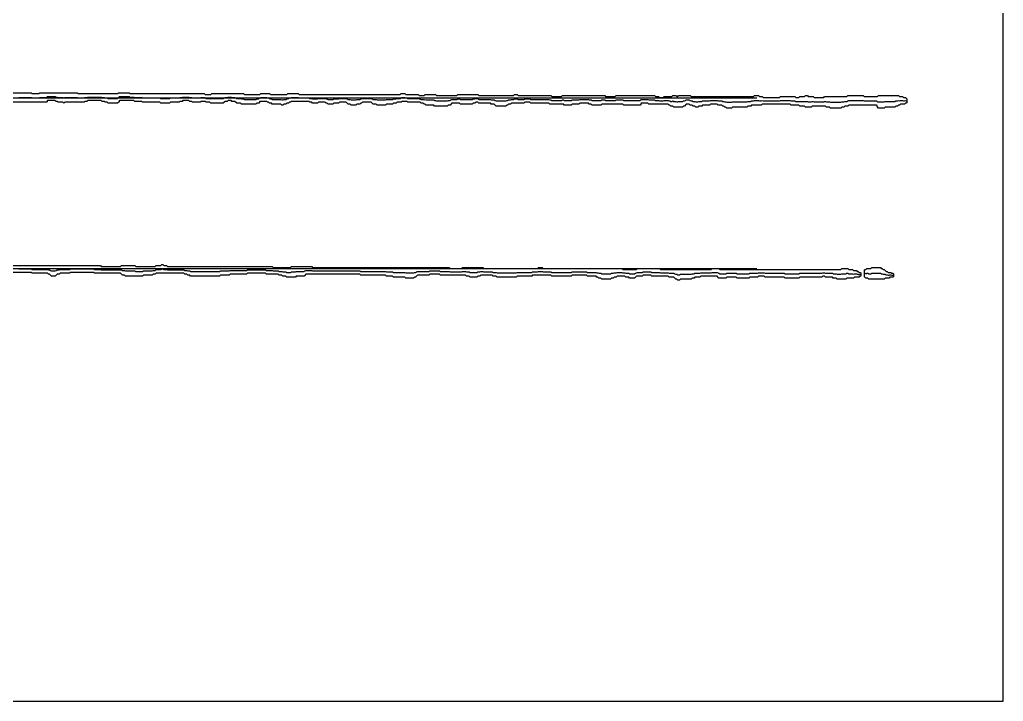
# Model space of a CAD drawing. Extents: x 0 to 57.2, y 0 to 39.6.
# Drawn here: x 28.58 to 57.16, y 0 to 19.8 of the extents above; entities that cross this region are included whole.
import ezdxf

# ---------------------------------------------------------------- set-up
doc = ezdxf.new("R2010")
doc.units = 13
for name, color, linetype in [('DESIGN_SCAN_PATH', 5, 'Continuous'), ('SEM_FRAME', 8, 'Continuous'), ('SEM_OBSERVED_CENTERLINES', 3, 'Continuous'), ('SEM_OBSERVED_CONTOURS', 2, 'Continuous')]:
    doc.layers.add(name, color=color, linetype=linetype)

msp = doc.modelspace()

# ---------------------------------------------------------------- linework, layer by layer
at = {"layer": 'DESIGN_SCAN_PATH'}
for points in [[(0, 17.52748), (50, 17.52748)], [(50, 12.5595), (0, 12.5595)]]:
    msp.add_lwpolyline(points, dxfattribs=at)
at = {"layer": 'SEM_FRAME'}
msp.add_lwpolyline([(0, 0), (57.15968, 0), (57.15968, 39.60429), (0, 39.60429)], close=True, dxfattribs=at)
at = {"layer": 'SEM_OBSERVED_CENTERLINES'}
for points in [[(28.55193, 17.541435), (28.57984, 17.541435), (28.60775, 17.541435), (28.63566, 17.541435), (28.66357, 17.541435), (28.69148, 17.541435), (28.71939, 17.541435), (28.7473, 17.541435), (28.77521, 17.541435), (28.80312, 17.541435), (28.83103, 17.541435), (28.85894, 17.541435), (28.88685, 17.541435), (28.91476, 17.541435), (28.94267, 17.52748), (28.97058, 17.52748), (28.99849, 17.52748), (29.0264, 17.52748), (29.05431, 17.52748), (29.08222, 17.52748), (29.11013, 17.52748), (29.13804, 17.52748), (29.16595, 17.541435), (29.19386, 17.541435), (29.22177, 17.541435), (29.24968, 17.541435), (29.27759, 17.541435), (29.3055, 17.541435), (29.33341, 17.541435), (29.36132, 17.541435), (29.38923, 17.569345), (29.41714, 17.569345), (29.44505, 17.569345), (29.47296, 17.569345), (29.50087, 17.569345), (29.52878, 17.569345), (29.55669, 17.569345), (29.5846, 17.569345), (29.61251, 17.569345), (29.64042, 17.55539), (29.66833, 17.55539), (29.69624, 17.541435), (29.72415, 17.541435), (29.75206, 17.541435), (29.77997, 17.541435), (29.80788, 17.541435), (29.83579, 17.541435), (29.8637, 17.52748), (29.89161, 17.541435), (29.91952, 17.541435), (29.94743, 17.541435), (29.97534, 17.541435), (30.00325, 17.541435), (30.03116, 17.541435), (30.05907, 17.541435), (30.08698, 17.541435), (30.11489, 17.541435), (30.1428, 17.541435), (30.17071, 17.541435), (30.19862, 17.541435), (30.22653, 17.541435), (30.25444, 17.541435), (30.28235, 17.52748), (30.31026, 17.52748), (30.33817, 17.52748), (30.36608, 17.52748), (30.39399, 17.52748), (30.4219, 17.52748), (30.44981, 17.52748), (30.47772, 17.541435), (30.50563, 17.541435), (30.53354, 17.541435), (30.56145, 17.55539), (30.58936, 17.55539), (30.61727, 17.55539), (30.64518, 17.55539), (30.67309, 17.55539), (30.701, 17.55539), (30.72891, 17.55539), (30.75682, 17.55539), (30.78473, 17.55539), (30.81264, 17.55539), (30.84055, 17.55539), (30.86846, 17.55539), (30.89637, 17.55539), (30.92428, 17.55539), (30.95219, 17.55539), (30.9801, 17.541435), (31.00801, 17.541435), (31.03592, 17.541435), (31.06383, 17.52748), (31.09174, 17.52748), (31.11965, 17.52748), (31.14756, 17.513525), (31.17547, 17.513525), (31.20338, 17.513525), (31.23129, 17.513525), (31.2592, 17.513525), (31.28711, 17.513525), (31.31502, 17.513525), (31.34293, 17.513525), (31.37084, 17.513525), (31.39875, 17.513525), (31.42666, 17.513525), (31.45457, 17.541435), (31.48248, 17.569345), (31.51039, 17.569345), (31.5383, 17.569345), (31.56621, 17.569345), (31.59412, 17.569345), (31.62203, 17.569345), (31.64994, 17.569345), (31.67785, 17.569345), (31.70576, 17.569345), (31.73367, 17.569345), (31.76158, 17.569345), (31.78949, 17.55539), (31.8174, 17.55539), (31.84531, 17.55539), (31.87322, 17.55539), (31.90113, 17.55539), (31.92904, 17.541435), (31.95695, 17.541435), (31.98486, 17.541435), (32.01277, 17.541435), (32.04068, 17.541435), (32.06859, 17.541435), (32.0965, 17.541435), (32.12441, 17.541435), (32.15232, 17.52748), (32.18023, 17.52748), (32.20814, 17.52748), (32.23605, 17.52748), (32.26396, 17.52748), (32.29187, 17.52748), (32.31978, 17.52748), (32.34769, 17.52748), (32.3756, 17.52748), (32.40351, 17.52748), (32.43142, 17.52748), (32.45933, 17.52748), (32.48724, 17.52748), (32.51515, 17.52748), (32.54306, 17.52748), (32.57097, 17.52748), (32.59888, 17.52748), (32.62679, 17.52748), (32.6547, 17.52748), (32.68261, 17.513525), (32.71052, 17.513525), (32.73843, 17.513525), (32.76634, 17.513525), (32.79425, 17.513525), (32.82216, 17.513525), (32.85007, 17.513525), (32.87798, 17.513525), (32.90589, 17.513525), (32.9338, 17.513525), (32.96171, 17.52748), (32.98962, 17.52748), (33.01753, 17.52748), (33.04544, 17.52748), (33.07335, 17.52748), (33.10126, 17.52748), (33.12917, 17.52748), (33.15708, 17.52748), (33.18499, 17.52748), (33.2129, 17.52748), (33.24081, 17.541435), (33.26872, 17.541435), (33.29663, 17.541435), (33.32454, 17.55539), (33.35245, 17.55539), (33.38036, 17.55539), (33.40827, 17.55539), (33.43618, 17.55539), (33.46409, 17.55539), (33.492, 17.55539), (33.51991, 17.541435), (33.54782, 17.541435), (33.57573, 17.541435), (33.60364, 17.52748), (33.63155, 17.52748), (33.65946, 17.52748), (33.68737, 17.52748), (33.71528, 17.52748), (33.74319, 17.52748), (33.7711, 17.52748), (33.79901, 17.52748), (33.82692, 17.52748), (33.85483, 17.541435), (33.88274, 17.541435), (33.91065, 17.541435), (33.93856, 17.541435), (33.96647, 17.52748), (33.99438, 17.513525), (34.02229, 17.513525), (34.0502, 17.513525), (34.07811, 17.513525), (34.10602, 17.513525), (34.13393, 17.49957), (34.16184, 17.513525), (34.18975, 17.513525), (34.21766, 17.513525), (34.24557, 17.513525), (34.27348, 17.513525), (34.30139, 17.513525), (34.3293, 17.513525), (34.35721, 17.513525), (34.38512, 17.513525), (34.41303, 17.513525), (34.44094, 17.513525), (34.46885, 17.513525), (34.49676, 17.513525), (34.52467, 17.52748), (34.55258, 17.541435), (34.58049, 17.541435), (34.6084, 17.541435), (34.63631, 17.55539), (34.66422, 17.55539), (34.69213, 17.55539), (34.72004, 17.55539), (34.74795, 17.541435), (34.77586, 17.541435), (34.80377, 17.541435), (34.83168, 17.541435), (34.85959, 17.52748), (34.8875, 17.513525), (34.91541, 17.513525), (34.94332, 17.513525), (34.97123, 17.513525), (34.99914, 17.513525), (35.02705, 17.49957), (35.05496, 17.49957), (35.08287, 17.49957), (35.11078, 17.485615), (35.13869, 17.485615), (35.1666, 17.485615), (35.19451, 17.485615), (35.22242, 17.485615), (35.25033, 17.485615), (35.27824, 17.485615), (35.30615, 17.485615), (35.33406, 17.485615), (35.36197, 17.485615), (35.38988, 17.485615), (35.41779, 17.485615), (35.4457, 17.485615), (35.47361, 17.49957), (35.50152, 17.49957), (35.52943, 17.49957), (35.55734, 17.52748), (35.58525, 17.541435), (35.61316, 17.541435), (35.64107, 17.541435), (35.66898, 17.541435), (35.69689, 17.541435), (35.7248, 17.541435), (35.75271, 17.541435), (35.78062, 17.52748), (35.80853, 17.52748), (35.83644, 17.513525), (35.86435, 17.49957), (35.89226, 17.49957), (35.92017, 17.485615), (35.94808, 17.485615), (35.97599, 17.485615), (36.0039, 17.485615), (36.03181, 17.485615), (36.05972, 17.485615), (36.08763, 17.485615), (36.11554, 17.485615), (36.14345, 17.485615), (36.17136, 17.485615), (36.19927, 17.47166), (36.22718, 17.47166), (36.25509, 17.485615), (36.283, 17.485615), (36.31091, 17.485615), (36.33882, 17.49957), (36.36673, 17.513525), (36.39464, 17.513525), (36.42255, 17.52748), (36.45046, 17.52748), (36.47837, 17.541435), (36.50628, 17.541435), (36.53419, 17.541435), (36.5621, 17.541435), (36.59001, 17.541435), (36.61792, 17.541435), (36.64583, 17.541435), (36.67374, 17.541435), (36.70165, 17.52748), (36.72956, 17.52748), (36.75747, 17.52748), (36.78538, 17.52748), (36.81329, 17.52748), (36.8412, 17.52748), (36.86911, 17.52748), (36.89702, 17.52748), (36.92493, 17.52748), (36.95284, 17.52748), (36.98075, 17.52748), (37.00866, 17.513525), (37.03657, 17.513525), (37.06448, 17.513525), (37.09239, 17.49957), (37.1203, 17.49957), (37.14821, 17.49957), (37.17612, 17.49957), (37.20403, 17.49957), (37.23194, 17.49957), (37.25985, 17.513525), (37.28776, 17.513525), (37.31567, 17.513525), (37.34358, 17.513525), (37.37149, 17.513525), (37.3994, 17.513525), (37.42731, 17.513525), (37.45522, 17.513525), (37.48313, 17.49957), (37.51104, 17.49957), (37.53895, 17.485615), (37.56686, 17.485615), (37.59477, 17.485615), (37.62268, 17.485615), (37.65059, 17.485615), (37.6785, 17.485615), (37.70641, 17.49957), (37.73432, 17.49957), (37.76223, 17.49957), (37.79014, 17.49957), (37.81805, 17.49957), (37.84596, 17.49957), (37.87387, 17.513525), (37.90178, 17.513525), (37.92969, 17.513525), (37.9576, 17.513525), (37.98551, 17.513525), (38.01342, 17.513525), (38.04133, 17.513525), (38.06924, 17.513525), (38.09715, 17.49957), (38.12506, 17.485615), (38.15297, 17.485615), (38.18088, 17.485615), (38.20879, 17.47166), (38.2367, 17.47166), (38.26461, 17.47166), (38.29252, 17.47166), (38.32043, 17.47166), (38.34834, 17.47166), (38.37625, 17.485615), (38.40416, 17.485615), (38.43207, 17.485615), (38.45998, 17.485615), (38.48789, 17.49957), (38.5158, 17.49957), (38.54371, 17.513525), (38.57162, 17.513525), (38.59953, 17.513525), (38.62744, 17.513525), (38.65535, 17.513525), (38.68326, 17.513525), (38.71117, 17.513525), (38.73908, 17.513525), (38.76699, 17.513525), (38.7949, 17.513525), (38.82281, 17.49957), (38.85072, 17.485615), (38.87863, 17.485615), (38.90654, 17.485615), (38.93445, 17.485615), (38.96236, 17.47166), (38.99027, 17.47166), (39.01818, 17.47166), (39.04609, 17.47166), (39.074, 17.47166), (39.10191, 17.47166), (39.12982, 17.47166), (39.15773, 17.47166), (39.18564, 17.47166), (39.21355, 17.47166), (39.24146, 17.485615), (39.26937, 17.485615), (39.29728, 17.485615), (39.32519, 17.485615), (39.3531, 17.485615), (39.38101, 17.485615), (39.40892, 17.485615), (39.43683, 17.49957), (39.46474, 17.49957), (39.49265, 17.49957), (39.52056, 17.49957), (39.54847, 17.513525), (39.57638, 17.513525), (39.60429, 17.513525), (39.6322, 17.513525), (39.66011, 17.52748), (39.68802, 17.541435), (39.71593, 17.541435), (39.74384, 17.541435), (39.77175, 17.541435), (39.79966, 17.52748), (39.82757, 17.52748), (39.85548, 17.513525), (39.88339, 17.513525), (39.9113, 17.513525), (39.93921, 17.513525), (39.96712, 17.513525), (39.99503, 17.513525), (40.02294, 17.513525), (40.05085, 17.513525), (40.07876, 17.513525), (40.10667, 17.513525), (40.13458, 17.513525), (40.16249, 17.513525), (40.1904, 17.49957), (40.21831, 17.49957), (40.24622, 17.485615), (40.27413, 17.485615), (40.30204, 17.485615), (40.32995, 17.47166), (40.35786, 17.485615), (40.38577, 17.47166), (40.41368, 17.47166), (40.44159, 17.47166), (40.4695, 17.47166), (40.49741, 17.47166), (40.52532, 17.47166), (40.55323, 17.47166), (40.58114, 17.47166), (40.60905, 17.47166), (40.63696, 17.457705), (40.66487, 17.457705), (40.69278, 17.44375), (40.72069, 17.44375), (40.7486, 17.44375), (40.77651, 17.44375), (40.80442, 17.44375), (40.83233, 17.44375), (40.86024, 17.44375), (40.88815, 17.44375), (40.91606, 17.44375), (40.94397, 17.44375), (40.97188, 17.44375), (40.99979, 17.44375), (41.0277, 17.457705), (41.05561, 17.457705), (41.08352, 17.457705), (41.11143, 17.47166), (41.13934, 17.485615), (41.16725, 17.485615), (41.19516, 17.485615), (41.22307, 17.485615), (41.25098, 17.485615), (41.27889, 17.485615), (41.3068, 17.49957), (41.33471, 17.49957), (41.36262, 17.49957), (41.39053, 17.485615), (41.41844, 17.485615), (41.44635, 17.485615), (41.47426, 17.485615), (41.50217, 17.485615), (41.53008, 17.485615), (41.55799, 17.485615), (41.5859, 17.485615), (41.61381, 17.485615), (41.64172, 17.485615), (41.66963, 17.485615), (41.69754, 17.485615), (41.72545, 17.485615), (41.75336, 17.49957), (41.78127, 17.49957), (41.80918, 17.49957), (41.83709, 17.513525), (41.865, 17.513525), (41.89291, 17.513525), (41.92082, 17.485615), (41.94873, 17.485615), (41.97664, 17.485615), (42.00455, 17.485615), (42.03246, 17.485615), (42.06037, 17.485615), (42.08828, 17.485615), (42.11619, 17.485615), (42.1441, 17.485615), (42.17201, 17.485615), (42.19992, 17.485615), (42.22783, 17.485615), (42.25574, 17.485615), (42.28365, 17.47166), (42.31156, 17.47166), (42.33947, 17.47166), (42.36738, 17.47166), (42.39529, 17.457705), (42.4232, 17.44375), (42.45111, 17.44375), (42.47902, 17.44375), (42.50693, 17.44375), (42.53484, 17.44375), (42.56275, 17.44375), (42.59066, 17.44375), (42.61857, 17.44375), (42.64648, 17.44375), (42.67439, 17.44375), (42.7023, 17.44375), (42.73021, 17.457705), (42.75812, 17.457705), (42.78603, 17.47166), (42.81394, 17.47166), (42.84185, 17.47166), (42.86976, 17.485615), (42.89767, 17.485615), (42.92558, 17.485615), (42.95349, 17.49957), (42.9814, 17.49957), (43.00931, 17.49957), (43.03722, 17.49957), (43.06513, 17.485615), (43.09304, 17.485615), (43.12095, 17.485615), (43.14886, 17.485615), (43.17677, 17.485615), (43.20468, 17.485615), (43.23259, 17.485615), (43.2605, 17.49957), (43.28841, 17.49957), (43.31632, 17.49957), (43.34423, 17.49957), (43.37214, 17.49957), (43.40005, 17.49957), (43.42796, 17.485615), (43.45587, 17.485615), (43.48378, 17.485615), (43.51169, 17.485615), (43.5396, 17.485615), (43.56751, 17.485615), (43.59542, 17.485615), (43.62333, 17.485615), (43.65124, 17.485615), (43.67915, 17.485615), (43.70706, 17.485615), (43.73497, 17.485615), (43.76288, 17.485615), (43.79079, 17.485615), (43.8187, 17.485615), (43.84661, 17.485615), (43.87452, 17.485615), (43.90243, 17.485615), (43.93034, 17.485615), (43.95825, 17.485615), (43.98616, 17.47166), (44.01407, 17.47166), (44.04198, 17.457705), (44.06989, 17.457705), (44.0978, 17.457705), (44.12571, 17.457705), (44.15362, 17.457705), (44.18153, 17.457705), (44.20944, 17.457705), (44.23735, 17.457705), (44.26526, 17.457705), (44.29317, 17.457705), (44.32108, 17.457705), (44.34899, 17.47166), (44.3769, 17.47166), (44.40481, 17.457705), (44.43272, 17.457705), (44.46063, 17.457705), (44.48854, 17.457705), (44.51645, 17.457705), (44.54436, 17.457705), (44.57227, 17.457705), (44.60018, 17.457705), (44.62809, 17.47166), (44.656, 17.47166), (44.68391, 17.47166), (44.71182, 17.47166), (44.73973, 17.47166), (44.76764, 17.47166), (44.79555, 17.47166), (44.82346, 17.47166), (44.85137, 17.485615), (44.87928, 17.485615), (44.90719, 17.485615), (44.9351, 17.485615), (44.96301, 17.485615), (44.99092, 17.485615), (45.01883, 17.485615), (45.04674, 17.485615), (45.07465, 17.485615), (45.10256, 17.485615), (45.13047, 17.47166), (45.15838, 17.47166), (45.18629, 17.47166), (45.2142, 17.457705), (45.24211, 17.457705), (45.27002, 17.457705), (45.29793, 17.457705), (45.32584, 17.457705), (45.35375, 17.457705), (45.38166, 17.457705), (45.40957, 17.457705), (45.43748, 17.457705), (45.46539, 17.457705), (45.4933, 17.47166), (45.52121, 17.47166), (45.54912, 17.47166), (45.57703, 17.47166), (45.60494, 17.457705), (45.63285, 17.457705), (45.66076, 17.457705), (45.68867, 17.457705), (45.71658, 17.457705), (45.74449, 17.457705), (45.7724, 17.457705), (45.80031, 17.457705), (45.82822, 17.457705), (45.85613, 17.457705), (45.88404, 17.457705), (45.91195, 17.47166), (45.93986, 17.47166), (45.96777, 17.47166), (45.99568, 17.47166), (46.02359, 17.47166), (46.0515, 17.47166), (46.07941, 17.47166), (46.10732, 17.47166), (46.13523, 17.457705), (46.16314, 17.457705), (46.19105, 17.457705), (46.21896, 17.457705), (46.24687, 17.457705), (46.27478, 17.457705), (46.30269, 17.457705), (46.3306, 17.457705), (46.35851, 17.457705), (46.38642, 17.457705), (46.41433, 17.457705), (46.44224, 17.457705), (46.47015, 17.457705), (46.49806, 17.457705), (46.52597, 17.457705), (46.55388, 17.457705), (46.58179, 17.457705), (46.6097, 17.457705), (46.63761, 17.485615), (46.66552, 17.485615), (46.69343, 17.485615), (46.72134, 17.485615), (46.74925, 17.485615), (46.77716, 17.485615), (46.80507, 17.485615), (46.83298, 17.485615), (46.86089, 17.47166), (46.8888, 17.47166), (46.91671, 17.47166), (46.94462, 17.47166), (46.97253, 17.47166), (47.00044, 17.47166), (47.02835, 17.47166), (47.05626, 17.457705), (47.08417, 17.457705), (47.11208, 17.457705), (47.13999, 17.457705), (47.1679, 17.44375), (47.19581, 17.44375), (47.22372, 17.44375), (47.25163, 17.44375), (47.27954, 17.44375), (47.30745, 17.457705), (47.33536, 17.457705), (47.36327, 17.457705), (47.39118, 17.457705), (47.41909, 17.457705), (47.447, 17.44375), (47.47491, 17.44375), (47.50282, 17.429795), (47.53073, 17.429795), (47.55864, 17.44375), (47.58655, 17.429795), (47.61446, 17.429795), (47.64237, 17.429795), (47.67028, 17.41584), (47.69819, 17.41584), (47.7261, 17.429795), (47.75401, 17.429795), (47.78192, 17.429795), (47.80983, 17.429795), (47.83774, 17.429795), (47.86565, 17.44375), (47.89356, 17.44375), (47.92147, 17.457705), (47.94938, 17.47166), (47.97729, 17.47166), (48.0052, 17.47166), (48.03311, 17.47166), (48.06102, 17.457705), (48.08893, 17.44375), (48.11684, 17.44375), (48.14475, 17.429795), (48.17266, 17.429795), (48.20057, 17.429795), (48.22848, 17.41584), (48.25639, 17.41584), (48.2843, 17.41584), (48.31221, 17.429795), (48.34012, 17.429795), (48.36803, 17.429795), (48.39594, 17.429795), (48.42385, 17.44375), (48.45176, 17.44375), (48.47967, 17.44375), (48.50758, 17.44375), (48.53549, 17.44375), (48.5634, 17.44375), (48.59131, 17.44375), (48.61922, 17.44375), (48.64713, 17.457705), (48.67504, 17.457705), (48.70295, 17.457705), (48.73086, 17.457705), (48.75877, 17.457705), (48.78668, 17.457705), (48.81459, 17.457705), (48.8425, 17.457705), (48.87041, 17.44375), (48.89832, 17.44375), (48.92623, 17.44375), (48.95414, 17.44375), (48.98205, 17.44375), (49.00996, 17.429795), (49.03787, 17.429795), (49.06578, 17.41584), (49.09369, 17.41584), (49.1216, 17.401885), (49.14951, 17.401885), (49.17742, 17.401885), (49.20533, 17.401885), (49.23324, 17.401885), (49.26115, 17.401885), (49.28906, 17.41584), (49.31697, 17.41584), (49.34488, 17.41584), (49.37279, 17.41584), (49.4007, 17.41584), (49.42861, 17.41584), (49.45652, 17.41584), (49.48443, 17.41584), (49.51234, 17.41584), (49.54025, 17.41584), (49.56816, 17.41584), (49.59607, 17.41584), (49.62398, 17.41584), (49.65189, 17.41584), (49.6798, 17.41584), (49.70771, 17.41584), (49.73562, 17.429795), (49.76353, 17.429795), (49.79144, 17.429795), (49.81935, 17.429795), (49.84726, 17.44375), (49.87517, 17.44375), (49.90308, 17.44375), (49.93099, 17.457705), (49.9589, 17.457705), (49.98681, 17.457705), (50.01472, 17.457705), (50.04263, 17.457705), (50.07054, 17.44375), (50.09845, 17.44375), (50.12636, 17.44375), (50.15427, 17.457705), (50.18218, 17.44375), (50.21009, 17.44375), (50.238, 17.44375), (50.26591, 17.44375), (50.29382, 17.44375), (50.32173, 17.44375), (50.34964, 17.44375), (50.37755, 17.44375), (50.40546, 17.44375), (50.43337, 17.44375), (50.46128, 17.44375), (50.48919, 17.44375), (50.5171, 17.44375), (50.54501, 17.44375), (50.57292, 17.44375), (50.60083, 17.44375), (50.62874, 17.44375), (50.65665, 17.44375), (50.68456, 17.457705), (50.71247, 17.457705), (50.74038, 17.457705), (50.76829, 17.457705), (50.7962, 17.457705), (50.82411, 17.457705), (50.85202, 17.457705), (50.87993, 17.457705), (50.90784, 17.457705), (50.93575, 17.457705), (50.96366, 17.457705), (50.99157, 17.44375), (51.01948, 17.44375), (51.04739, 17.44375), (51.0753, 17.44375), (51.10321, 17.44375), (51.13112, 17.429795), (51.15903, 17.429795), (51.18694, 17.429795), (51.21485, 17.429795), (51.24276, 17.429795), (51.27067, 17.429795), (51.29858, 17.429795), (51.32649, 17.429795), (51.3544, 17.429795), (51.38231, 17.429795), (51.41022, 17.429795), (51.43813, 17.429795), (51.46604, 17.429795), (51.49395, 17.41584), (51.52186, 17.41584), (51.54977, 17.41584), (51.57768, 17.41584), (51.60559, 17.429795), (51.6335, 17.429795), (51.66141, 17.41584), (51.68932, 17.41584), (51.71723, 17.41584), (51.74514, 17.41584), (51.77305, 17.41584), (51.80096, 17.41584), (51.82887, 17.41584), (51.85678, 17.41584), (51.88469, 17.41584), (51.9126, 17.41584), (51.94051, 17.41584), (51.96842, 17.429795), (51.99633, 17.429795), (52.02424, 17.41584), (52.05215, 17.41584), (52.08006, 17.41584), (52.10797, 17.41584), (52.13588, 17.401885), (52.16379, 17.401885), (52.1917, 17.401885), (52.21961, 17.401885), (52.24752, 17.401885), (52.27543, 17.401885), (52.30334, 17.401885), (52.33125, 17.401885), (52.35916, 17.401885), (52.38707, 17.401885), (52.41498, 17.401885), (52.44289, 17.401885), (52.4708, 17.41584), (52.49871, 17.41584), (52.52662, 17.41584), (52.55453, 17.429795), (52.58244, 17.429795), (52.61035, 17.429795), (52.63826, 17.44375), (52.66617, 17.457705), (52.69408, 17.457705), (52.72199, 17.457705), (52.7499, 17.457705), (52.77781, 17.457705), (52.80572, 17.457705), (52.83363, 17.457705), (52.86154, 17.457705), (52.88945, 17.457705), (52.91736, 17.457705), (52.94527, 17.457705), (52.97318, 17.457705), (53.00109, 17.457705), (53.029, 17.457705), (53.05691, 17.457705), (53.08482, 17.457705), (53.11273, 17.44375), (53.14064, 17.44375), (53.16855, 17.44375), (53.19646, 17.44375), (53.22437, 17.44375), (53.25228, 17.44375), (53.28019, 17.44375), (53.3081, 17.44375), (53.33601, 17.44375), (53.36392, 17.44375), (53.39183, 17.44375), (53.41974, 17.44375), (53.44765, 17.44375), (53.47556, 17.44375), (53.50347, 17.41584), (53.53138, 17.41584), (53.55929, 17.41584), (53.5872, 17.41584), (53.61511, 17.41584), (53.64302, 17.41584), (53.67093, 17.41584), (53.69884, 17.41584), (53.72675, 17.429795), (53.75466, 17.429795), (53.78257, 17.429795), (53.81048, 17.429795), (53.83839, 17.429795), (53.8663, 17.429795), (53.89421, 17.429795), (53.92212, 17.429795), (53.95003, 17.429795), (53.97794, 17.429795), (54.00585, 17.429795), (54.03376, 17.44375), (54.06167, 17.44375), (54.08958, 17.44375), (54.11749, 17.457705), (54.1454, 17.44375), (54.17331, 17.457705), (54.20122, 17.457705), (54.22913, 17.457705), (54.25704, 17.44375), (54.28495, 17.44375), (54.31286, 17.457705), (54.34077, 17.44375)], [(28.55193, 12.5595), (28.57984, 12.5595), (28.60775, 12.5595), (28.63566, 12.5595), (28.66357, 12.5595), (28.69148, 12.5595), (28.71939, 12.5595), (28.7473, 12.5595), (28.77521, 12.5595), (28.80312, 12.5595), (28.83103, 12.5595), (28.85894, 12.5595), (28.88685, 12.5595), (28.91476, 12.5595), (28.94267, 12.545545), (28.97058, 12.545545), (28.99849, 12.545545), (29.0264, 12.545545), (29.05431, 12.545545), (29.08222, 12.545545), (29.11013, 12.545545), (29.13804, 12.545545), (29.16595, 12.545545), (29.19386, 12.545545), (29.22177, 12.545545), (29.24968, 12.545545), (29.27759, 12.545545), (29.3055, 12.545545), (29.33341, 12.545545), (29.36132, 12.545545), (29.38923, 12.545545), (29.41714, 12.53159), (29.44505, 12.53159), (29.47296, 12.517635), (29.50087, 12.50368), (29.52878, 12.50368), (29.55669, 12.50368), (29.5846, 12.50368), (29.61251, 12.50368), (29.64042, 12.517635), (29.66833, 12.53159), (29.69624, 12.53159), (29.72415, 12.53159), (29.75206, 12.545545), (29.77997, 12.545545), (29.80788, 12.545545), (29.83579, 12.545545), (29.8637, 12.545545), (29.89161, 12.545545), (29.91952, 12.545545), (29.94743, 12.545545), (29.97534, 12.545545), (30.00325, 12.545545), (30.03116, 12.545545), (30.05907, 12.5595), (30.08698, 12.5595), (30.11489, 12.5595), (30.1428, 12.5595), (30.17071, 12.5595), (30.19862, 12.5595), (30.22653, 12.5595), (30.25444, 12.5595), (30.28235, 12.5595), (30.31026, 12.5595), (30.33817, 12.5595), (30.36608, 12.5595), (30.39399, 12.5595), (30.4219, 12.5595), (30.44981, 12.5595), (30.47772, 12.5595), (30.50563, 12.5595), (30.53354, 12.5595), (30.56145, 12.5595), (30.58936, 12.5595), (30.61727, 12.5595), (30.64518, 12.5595), (30.67309, 12.5595), (30.701, 12.5595), (30.72891, 12.5595), (30.75682, 12.545545), (30.78473, 12.545545), (30.81264, 12.545545), (30.84055, 12.545545), (30.86846, 12.545545), (30.89637, 12.545545), (30.92428, 12.545545), (30.95219, 12.53159), (30.9801, 12.53159), (31.00801, 12.53159), (31.03592, 12.53159), (31.06383, 12.53159), (31.09174, 12.53159), (31.11965, 12.53159), (31.14756, 12.53159), (31.17547, 12.53159), (31.20338, 12.53159), (31.23129, 12.53159), (31.2592, 12.53159), (31.28711, 12.53159), (31.31502, 12.53159), (31.34293, 12.53159), (31.37084, 12.53159), (31.39875, 12.53159), (31.42666, 12.53159), (31.45457, 12.53159), (31.48248, 12.53159), (31.51039, 12.53159), (31.5383, 12.53159), (31.56621, 12.517635), (31.59412, 12.517635), (31.62203, 12.517635), (31.64994, 12.50368), (31.67785, 12.50368), (31.70576, 12.50368), (31.73367, 12.50368), (31.76158, 12.50368), (31.78949, 12.50368), (31.8174, 12.50368), (31.84531, 12.50368), (31.87322, 12.50368), (31.90113, 12.50368), (31.92904, 12.50368), (31.95695, 12.489725), (31.98486, 12.489725), (32.01277, 12.489725), (32.04068, 12.489725), (32.06859, 12.489725), (32.0965, 12.489725), (32.12441, 12.489725), (32.15232, 12.489725), (32.18023, 12.50368), (32.20814, 12.50368), (32.23605, 12.50368), (32.26396, 12.50368), (32.29187, 12.50368), (32.31978, 12.50368), (32.34769, 12.50368), (32.3756, 12.50368), (32.40351, 12.50368), (32.43142, 12.50368), (32.45933, 12.517635), (32.48724, 12.517635), (32.51515, 12.517635), (32.54306, 12.545545), (32.57097, 12.545545), (32.59888, 12.545545), (32.62679, 12.545545), (32.6547, 12.545545), (32.68261, 12.545545), (32.71052, 12.5595), (32.73843, 12.5595), (32.76634, 12.545545), (32.79425, 12.545545), (32.82216, 12.545545), (32.85007, 12.545545), (32.87798, 12.53159), (32.90589, 12.53159), (32.9338, 12.53159), (32.96171, 12.53159), (32.98962, 12.53159), (33.01753, 12.53159), (33.04544, 12.53159), (33.07335, 12.53159), (33.10126, 12.53159), (33.12917, 12.53159), (33.15708, 12.53159), (33.18499, 12.53159), (33.2129, 12.53159), (33.24081, 12.53159), (33.26872, 12.53159), (33.29663, 12.53159), (33.32454, 12.53159), (33.35245, 12.53159), (33.38036, 12.517635), (33.40827, 12.517635), (33.43618, 12.517635), (33.46409, 12.50368), (33.492, 12.50368), (33.51991, 12.50368), (33.54782, 12.489725), (33.57573, 12.489725), (33.60364, 12.489725), (33.63155, 12.489725), (33.65946, 12.489725), (33.68737, 12.489725), (33.71528, 12.489725), (33.74319, 12.489725), (33.7711, 12.489725), (33.79901, 12.489725), (33.82692, 12.489725), (33.85483, 12.489725), (33.88274, 12.489725), (33.91065, 12.489725), (33.93856, 12.489725), (33.96647, 12.489725), (33.99438, 12.489725), (34.02229, 12.489725), (34.0502, 12.489725), (34.07811, 12.489725), (34.10602, 12.489725), (34.13393, 12.489725), (34.16184, 12.489725), (34.18975, 12.489725), (34.21766, 12.489725), (34.24557, 12.489725), (34.27348, 12.489725), (34.30139, 12.489725), (34.3293, 12.489725), (34.35721, 12.489725), (34.38512, 12.489725), (34.41303, 12.50368), (34.44094, 12.50368), (34.46885, 12.50368), (34.49676, 12.50368), (34.52467, 12.50368), (34.55258, 12.50368), (34.58049, 12.50368), (34.6084, 12.50368), (34.63631, 12.50368), (34.66422, 12.50368), (34.69213, 12.517635), (34.72004, 12.517635), (34.74795, 12.517635), (34.77586, 12.517635), (34.80377, 12.517635), (34.83168, 12.517635), (34.85959, 12.517635), (34.8875, 12.517635), (34.91541, 12.517635), (34.94332, 12.517635), (34.97123, 12.517635), (34.99914, 12.517635), (35.02705, 12.517635), (35.05496, 12.517635), (35.08287, 12.517635), (35.11078, 12.517635), (35.13869, 12.517635), (35.1666, 12.517635), (35.19451, 12.53159), (35.22242, 12.53159), (35.25033, 12.53159), (35.27824, 12.53159), (35.30615, 12.53159), (35.33406, 12.53159), (35.36197, 12.53159), (35.38988, 12.53159), (35.41779, 12.53159), (35.4457, 12.53159), (35.47361, 12.53159), (35.50152, 12.53159), (35.52943, 12.53159), (35.55734, 12.53159), (35.58525, 12.53159), (35.61316, 12.53159), (35.64107, 12.53159), (35.66898, 12.53159), (35.69689, 12.53159), (35.7248, 12.53159), (35.75271, 12.517635), (35.78062, 12.517635), (35.80853, 12.517635), (35.83644, 12.517635), (35.86435, 12.517635), (35.89226, 12.517635), (35.92017, 12.517635), (35.94808, 12.50368), (35.97599, 12.50368), (36.0039, 12.50368), (36.03181, 12.50368), (36.05972, 12.50368), (36.08763, 12.50368), (36.11554, 12.489725), (36.14345, 12.489725), (36.17136, 12.489725), (36.19927, 12.489725), (36.22718, 12.47577), (36.25509, 12.47577), (36.283, 12.47577), (36.31091, 12.47577), (36.33882, 12.461815), (36.36673, 12.461815), (36.39464, 12.461815), (36.42255, 12.461815), (36.45046, 12.461815), (36.47837, 12.47577), (36.50628, 12.47577), (36.53419, 12.47577), (36.5621, 12.47577), (36.59001, 12.47577), (36.61792, 12.489725), (36.64583, 12.489725), (36.67374, 12.489725), (36.70165, 12.489725), (36.72956, 12.489725), (36.75747, 12.489725), (36.78538, 12.489725), (36.81329, 12.489725), (36.8412, 12.489725), (36.86911, 12.50368), (36.89702, 12.517635), (36.92493, 12.517635), (36.95284, 12.517635), (36.98075, 12.517635), (37.00866, 12.517635), (37.03657, 12.517635), (37.06448, 12.517635), (37.09239, 12.50368), (37.1203, 12.50368), (37.14821, 12.50368), (37.17612, 12.50368), (37.20403, 12.50368), (37.23194, 12.50368), (37.25985, 12.50368), (37.28776, 12.50368), (37.31567, 12.50368), (37.34358, 12.50368), (37.37149, 12.50368), (37.3994, 12.50368), (37.42731, 12.50368), (37.45522, 12.50368), (37.48313, 12.50368), (37.51104, 12.50368), (37.53895, 12.50368), (37.56686, 12.50368), (37.59477, 12.50368), (37.62268, 12.50368), (37.65059, 12.50368), (37.6785, 12.50368), (37.70641, 12.50368), (37.73432, 12.50368), (37.76223, 12.50368), (37.79014, 12.50368), (37.81805, 12.50368), (37.84596, 12.50368), (37.87387, 12.50368), (37.90178, 12.50368), (37.92969, 12.50368), (37.9576, 12.50368), (37.98551, 12.50368), (38.01342, 12.50368), (38.04133, 12.50368), (38.06924, 12.50368), (38.09715, 12.50368), (38.12506, 12.50368), (38.15297, 12.50368), (38.18088, 12.50368), (38.20879, 12.50368), (38.2367, 12.50368), (38.26461, 12.50368), (38.29252, 12.50368), (38.32043, 12.50368), (38.34834, 12.50368), (38.37625, 12.50368), (38.40416, 12.50368), (38.43207, 12.50368), (38.45998, 12.50368), (38.48789, 12.489725), (38.5158, 12.489725), (38.54371, 12.489725), (38.57162, 12.489725), (38.59953, 12.489725), (38.62744, 12.489725), (38.65535, 12.489725), (38.68326, 12.489725), (38.71117, 12.489725), (38.73908, 12.489725), (38.76699, 12.489725), (38.7949, 12.489725), (38.82281, 12.489725), (38.85072, 12.489725), (38.87863, 12.489725), (38.90654, 12.489725), (38.93445, 12.489725), (38.96236, 12.489725), (38.99027, 12.489725), (39.01818, 12.489725), (39.04609, 12.489725), (39.074, 12.489725), (39.10191, 12.489725), (39.12982, 12.489725), (39.15773, 12.489725), (39.18564, 12.489725), (39.21355, 12.489725), (39.24146, 12.47577), (39.26937, 12.47577), (39.29728, 12.47577), (39.32519, 12.47577), (39.3531, 12.47577), (39.38101, 12.47577), (39.40892, 12.47577), (39.43683, 12.461815), (39.46474, 12.461815), (39.49265, 12.461815), (39.52056, 12.461815), (39.54847, 12.461815), (39.57638, 12.461815), (39.60429, 12.461815), (39.6322, 12.461815), (39.66011, 12.461815), (39.68802, 12.461815), (39.71593, 12.461815), (39.74384, 12.461815), (39.77175, 12.461815), (39.79966, 12.44786), (39.82757, 12.44786), (39.85548, 12.44786), (39.88339, 12.44786), (39.9113, 12.44786), (39.93921, 12.44786), (39.96712, 12.44786), (39.99503, 12.44786), (40.02294, 12.44786), (40.05085, 12.461815), (40.07876, 12.461815), (40.10667, 12.47577), (40.13458, 12.489725), (40.16249, 12.489725), (40.1904, 12.489725), (40.21831, 12.489725), (40.24622, 12.489725), (40.27413, 12.489725), (40.30204, 12.489725), (40.32995, 12.489725), (40.35786, 12.489725), (40.38577, 12.489725), (40.41368, 12.489725), (40.44159, 12.489725), (40.4695, 12.489725), (40.49741, 12.50368), (40.52532, 12.50368), (40.55323, 12.50368), (40.58114, 12.50368), (40.60905, 12.50368), (40.63696, 12.50368), (40.66487, 12.50368), (40.69278, 12.50368), (40.72069, 12.50368), (40.7486, 12.50368), (40.77651, 12.50368), (40.80442, 12.489725), (40.83233, 12.489725), (40.86024, 12.489725), (40.88815, 12.489725), (40.91606, 12.489725), (40.94397, 12.489725), (40.97188, 12.489725), (40.99979, 12.489725), (41.0277, 12.489725), (41.05561, 12.489725), (41.08352, 12.47577), (41.11143, 12.47577), (41.13934, 12.47577), (41.16725, 12.47577), (41.19516, 12.47577), (41.22307, 12.47577), (41.25098, 12.47577), (41.27889, 12.47577), (41.3068, 12.47577), (41.33471, 12.47577), (41.36262, 12.47577), (41.39053, 12.47577), (41.41844, 12.47577), (41.44635, 12.489725), (41.47426, 12.489725), (41.50217, 12.489725), (41.53008, 12.489725), (41.55799, 12.47577), (41.5859, 12.47577), (41.61381, 12.47577), (41.64172, 12.47577), (41.66963, 12.461815), (41.69754, 12.461815), (41.72545, 12.461815), (41.75336, 12.461815), (41.78127, 12.461815), (41.80918, 12.461815), (41.83709, 12.461815), (41.865, 12.461815), (41.89291, 12.47577), (41.92082, 12.47577), (41.94873, 12.47577), (41.97664, 12.489725), (42.00455, 12.489725), (42.03246, 12.489725), (42.06037, 12.47577), (42.08828, 12.47577), (42.11619, 12.47577), (42.1441, 12.47577), (42.17201, 12.47577), (42.19992, 12.47577), (42.22783, 12.47577), (42.25574, 12.47577), (42.28365, 12.47577), (42.31156, 12.47577), (42.33947, 12.461815), (42.36738, 12.461815), (42.39529, 12.461815), (42.4232, 12.461815), (42.45111, 12.44786), (42.47902, 12.44786), (42.50693, 12.44786), (42.53484, 12.44786), (42.56275, 12.44786), (42.59066, 12.44786), (42.61857, 12.44786), (42.64648, 12.44786), (42.67439, 12.44786), (42.7023, 12.44786), (42.73021, 12.44786), (42.75812, 12.44786), (42.78603, 12.44786), (42.81394, 12.44786), (42.84185, 12.44786), (42.86976, 12.44786), (42.89767, 12.44786), (42.92558, 12.44786), (42.95349, 12.44786), (42.9814, 12.44786), (43.00931, 12.44786), (43.03722, 12.461815), (43.06513, 12.461815), (43.09304, 12.461815), (43.12095, 12.461815), (43.14886, 12.461815), (43.17677, 12.461815), (43.20468, 12.461815), (43.23259, 12.461815), (43.2605, 12.461815), (43.28841, 12.461815), (43.31632, 12.461815), (43.34423, 12.461815), (43.37214, 12.461815), (43.40005, 12.461815), (43.42796, 12.461815), (43.45587, 12.461815), (43.48378, 12.47577), (43.51169, 12.47577), (43.5396, 12.47577), (43.56751, 12.47577), (43.59542, 12.47577), (43.62333, 12.47577), (43.65124, 12.489725), (43.67915, 12.489725), (43.70706, 12.489725), (43.73497, 12.489725), (43.76288, 12.489725), (43.79079, 12.47577), (43.8187, 12.47577), (43.84661, 12.47577), (43.87452, 12.47577), (43.90243, 12.47577), (43.93034, 12.47577), (43.95825, 12.47577), (43.98616, 12.47577), (44.01407, 12.47577), (44.04198, 12.461815), (44.06989, 12.461815), (44.0978, 12.461815), (44.12571, 12.461815), (44.15362, 12.461815), (44.18153, 12.461815), (44.20944, 12.461815), (44.23735, 12.461815), (44.26526, 12.461815), (44.29317, 12.461815), (44.32108, 12.461815), (44.34899, 12.461815), (44.3769, 12.461815), (44.40481, 12.461815), (44.43272, 12.461815), (44.46063, 12.461815), (44.48854, 12.461815), (44.51645, 12.461815), (44.54436, 12.461815), (44.57227, 12.461815), (44.60018, 12.461815), (44.62809, 12.47577), (44.656, 12.47577), (44.68391, 12.47577), (44.71182, 12.47577), (44.73973, 12.47577), (44.76764, 12.47577), (44.79555, 12.47577), (44.82346, 12.47577), (44.85137, 12.47577), (44.87928, 12.47577), (44.90719, 12.47577), (44.9351, 12.47577), (44.96301, 12.47577), (44.99092, 12.47577), (45.01883, 12.47577), (45.04674, 12.47577), (45.07465, 12.461815), (45.10256, 12.461815), (45.13047, 12.461815), (45.15838, 12.461815), (45.18629, 12.461815), (45.2142, 12.461815), (45.24211, 12.461815), (45.27002, 12.461815), (45.29793, 12.461815), (45.32584, 12.461815), (45.35375, 12.44786), (45.38166, 12.44786), (45.40957, 12.433905), (45.43748, 12.433905), (45.46539, 12.433905), (45.4933, 12.41995), (45.52121, 12.41995), (45.54912, 12.41995), (45.57703, 12.41995), (45.60494, 12.41995), (45.63285, 12.41995), (45.66076, 12.41995), (45.68867, 12.41995), (45.71658, 12.41995), (45.74449, 12.41995), (45.7724, 12.433905), (45.80031, 12.433905), (45.82822, 12.433905), (45.85613, 12.44786), (45.88404, 12.44786), (45.91195, 12.44786), (45.93986, 12.461815), (45.96777, 12.461815), (45.99568, 12.461815), (46.02359, 12.461815), (46.0515, 12.461815), (46.07941, 12.461815), (46.10732, 12.44786), (46.13523, 12.44786), (46.16314, 12.44786), (46.19105, 12.433905), (46.21896, 12.433905), (46.24687, 12.433905), (46.27478, 12.433905), (46.30269, 12.41995), (46.3306, 12.41995), (46.35851, 12.41995), (46.38642, 12.41995), (46.41433, 12.41995), (46.44224, 12.41995), (46.47015, 12.433905), (46.49806, 12.44786), (46.52597, 12.461815), (46.55388, 12.461815), (46.58179, 12.461815), (46.6097, 12.461815), (46.63761, 12.461815), (46.66552, 12.461815), (46.69343, 12.47577), (46.72134, 12.47577), (46.74925, 12.47577), (46.77716, 12.47577), (46.80507, 12.47577), (46.83298, 12.47577), (46.86089, 12.47577), (46.8888, 12.47577), (46.91671, 12.47577), (46.94462, 12.461815), (46.97253, 12.461815), (47.00044, 12.461815), (47.02835, 12.461815), (47.05626, 12.461815), (47.08417, 12.461815), (47.11208, 12.461815), (47.13999, 12.461815), (47.1679, 12.461815), (47.19581, 12.44786), (47.22372, 12.44786), (47.25163, 12.44786), (47.27954, 12.44786), (47.30745, 12.44786), (47.33536, 12.44786), (47.36327, 12.44786), (47.39118, 12.44786), (47.41909, 12.44786), (47.447, 12.433905), (47.47491, 12.433905), (47.50282, 12.433905), (47.53073, 12.433905), (47.55864, 12.433905), (47.58655, 12.433905), (47.61446, 12.41995), (47.64237, 12.405995), (47.67028, 12.405995), (47.69819, 12.39204), (47.7261, 12.39204), (47.75401, 12.39204), (47.78192, 12.405995), (47.80983, 12.405995), (47.83774, 12.405995), (47.86565, 12.405995), (47.89356, 12.405995), (47.92147, 12.405995), (47.94938, 12.405995), (47.97729, 12.405995), (48.0052, 12.405995), (48.03311, 12.405995), (48.06102, 12.405995), (48.08893, 12.405995), (48.11684, 12.41995), (48.14475, 12.41995), (48.17266, 12.41995), (48.20057, 12.433905), (48.22848, 12.433905), (48.25639, 12.433905), (48.2843, 12.433905), (48.31221, 12.433905), (48.34012, 12.433905), (48.36803, 12.44786), (48.39594, 12.44786), (48.42385, 12.44786), (48.45176, 12.44786), (48.47967, 12.44786), (48.50758, 12.44786), (48.53549, 12.44786), (48.5634, 12.44786), (48.59131, 12.44786), (48.61922, 12.44786), (48.64713, 12.44786), (48.67504, 12.44786), (48.70295, 12.461815), (48.73086, 12.461815), (48.75877, 12.461815), (48.78668, 12.461815), (48.81459, 12.461815), (48.8425, 12.461815), (48.87041, 12.44786), (48.89832, 12.433905), (48.92623, 12.41995), (48.95414, 12.41995), (48.98205, 12.41995), (49.00996, 12.41995), (49.03787, 12.41995), (49.06578, 12.41995), (49.09369, 12.41995), (49.1216, 12.433905), (49.14951, 12.433905), (49.17742, 12.433905), (49.20533, 12.433905), (49.23324, 12.433905), (49.26115, 12.433905), (49.28906, 12.433905), (49.31697, 12.433905), (49.34488, 12.433905), (49.37279, 12.433905), (49.4007, 12.433905), (49.42861, 12.41995), (49.45652, 12.41995), (49.48443, 12.41995), (49.51234, 12.41995), (49.54025, 12.41995), (49.56816, 12.41995), (49.59607, 12.41995), (49.62398, 12.41995), (49.65189, 12.41995), (49.6798, 12.41995), (49.70771, 12.41995), (49.73562, 12.41995), (49.76353, 12.41995), (49.79144, 12.433905), (49.81935, 12.433905), (49.84726, 12.433905), (49.87517, 12.433905), (49.90308, 12.433905), (49.93099, 12.433905), (49.9589, 12.433905), (49.98681, 12.433905), (50.01472, 12.433905), (50.04263, 12.44786), (50.07054, 12.44786), (50.09845, 12.44786), (50.12636, 12.44786), (50.15427, 12.44786), (50.18218, 12.44786), (50.21009, 12.44786), (50.238, 12.433905), (50.26591, 12.433905), (50.29382, 12.433905), (50.32173, 12.433905), (50.34964, 12.433905), (50.37755, 12.433905), (50.40546, 12.433905), (50.43337, 12.433905), (50.46128, 12.433905), (50.48919, 12.433905), (50.5171, 12.433905), (50.54501, 12.433905), (50.57292, 12.433905), (50.60083, 12.433905), (50.62874, 12.433905), (50.65665, 12.433905), (50.68456, 12.433905), (50.71247, 12.433905), (50.74038, 12.433905), (50.76829, 12.433905), (50.7962, 12.433905), (50.82411, 12.41995), (50.85202, 12.41995), (50.87993, 12.41995), (50.90784, 12.41995), (50.93575, 12.41995), (50.96366, 12.41995), (50.99157, 12.41995), (51.01948, 12.41995), (51.04739, 12.41995), (51.0753, 12.41995), (51.10321, 12.41995), (51.13112, 12.41995), (51.15903, 12.41995), (51.18694, 12.41995), (51.21485, 12.41995), (51.24276, 12.433905), (51.27067, 12.433905), (51.29858, 12.433905), (51.32649, 12.433905), (51.3544, 12.433905), (51.38231, 12.433905), (51.41022, 12.433905), (51.43813, 12.433905), (51.46604, 12.433905), (51.49395, 12.433905), (51.52186, 12.433905), (51.54977, 12.433905), (51.57768, 12.433905), (51.60559, 12.433905), (51.6335, 12.433905), (51.66141, 12.433905), (51.68932, 12.433905), (51.71723, 12.433905), (51.74514, 12.433905), (51.77305, 12.433905), (51.80096, 12.433905), (51.82887, 12.433905), (51.85678, 12.433905), (51.88469, 12.433905), (51.9126, 12.44786), (51.94051, 12.44786), (51.96842, 12.44786), (51.99633, 12.433905), (52.02424, 12.433905), (52.05215, 12.433905), (52.08006, 12.433905), (52.10797, 12.433905), (52.13588, 12.433905), (52.16379, 12.433905), (52.1917, 12.433905), (52.21961, 12.41995), (52.24752, 12.41995), (52.27543, 12.41995), (52.30334, 12.41995), (52.33125, 12.405995), (52.35916, 12.405995), (52.38707, 12.405995), (52.41498, 12.405995), (52.44289, 12.405995), (52.4708, 12.41995), (52.49871, 12.41995), (52.52662, 12.41995), (52.55453, 12.41995), (52.58244, 12.41995), (52.61035, 12.433905), (52.63826, 12.433905), (52.66617, 12.41995), (52.69408, 12.41995), (52.72199, 12.41995), (52.7499, 12.41995), (52.77781, 12.41995), (52.80572, 12.405995), (52.83363, 12.41995), (52.86154, 12.41995), (52.88945, 12.41995), (52.91736, 12.405995), (52.94527, 12.405995), (52.97318, 12.39204), (53.00109, 12.405995)], [(53.14064, 12.433905), (53.16855, 12.41995), (53.19646, 12.433905), (53.22437, 12.433905), (53.25228, 12.41995), (53.28019, 12.41995), (53.3081, 12.41995), (53.33601, 12.433905), (53.36392, 12.433905), (53.39183, 12.433905), (53.41974, 12.433905), (53.44765, 12.433905), (53.47556, 12.433905), (53.50347, 12.433905), (53.53138, 12.433905), (53.55929, 12.433905), (53.5872, 12.433905), (53.61511, 12.41995), (53.64302, 12.41995), (53.67093, 12.405995), (53.69884, 12.405995), (53.72675, 12.405995), (53.75466, 12.39204), (53.78257, 12.39204), (53.81048, 12.378085), (53.83839, 12.378085), (53.8663, 12.39204), (53.89421, 12.39204), (53.92212, 12.378085), (53.95003, 12.378085)]]:
    msp.add_lwpolyline(points, dxfattribs=at)
at = {"layer": 'SEM_OBSERVED_CONTOURS'}
for points in [[(26.68196, 17.680985), (28.91476, 17.680985), (28.94267, 17.653075), (29.13804, 17.653075), (29.16595, 17.680985), (30.25444, 17.680985), (30.28235, 17.653075), (31.42666, 17.653075), (31.45457, 17.680985), (31.76158, 17.680985), (31.78949, 17.653075), (33.93856, 17.653075), (33.96647, 17.625165), (34.13393, 17.625165), (34.16184, 17.653075), (35.08287, 17.653075), (35.11078, 17.625165), (35.55734, 17.625165), (35.58525, 17.653075), (35.83644, 17.653075), (35.86435, 17.625165), (36.33882, 17.625165), (36.36673, 17.653075), (36.67374, 17.653075), (36.70165, 17.625165), (39.6322, 17.625165), (39.66011, 17.653075), (39.77175, 17.653075), (39.79966, 17.625165), (40.16249, 17.625165), (40.1904, 17.597255), (40.32995, 17.597255), (40.35786, 17.625165), (40.66487, 17.625165), (40.69278, 17.597255), (41.27889, 17.597255), (41.3068, 17.625165), (41.89291, 17.625165), (41.92082, 17.597255), (42.92558, 17.597255), (42.95349, 17.625165), (43.03722, 17.625165), (43.06513, 17.597255), (44.01407, 17.597255), (44.04198, 17.569345), (44.32108, 17.569345), (44.34899, 17.597255), (45.57703, 17.597255), (45.60494, 17.569345), (45.88404, 17.569345), (45.91195, 17.597255), (47.02835, 17.597255), (47.05626, 17.569345), (47.13999, 17.569345), (47.1679, 17.541435), (47.27954, 17.541435), (47.30745, 17.569345), (47.53073, 17.569345), (47.55864, 17.597255), (47.64237, 17.597255), (47.67028, 17.569345), (47.69819, 17.569345), (47.7261, 17.597255), (48.06102, 17.597255), (48.08893, 17.569345), (49.90308, 17.569345), (49.93099, 17.597255), (50.04263, 17.597255), (50.07054, 17.569345), (50.15427, 17.569345), (50.18218, 17.541435), (50.65665, 17.541435), (50.68456, 17.569345), (51.10321, 17.569345), (51.13112, 17.541435), (51.21485, 17.541435), (51.24276, 17.569345), (51.38231, 17.569345), (51.41022, 17.597255), (51.46604, 17.597255), (51.49395, 17.569345), (51.6335, 17.569345), (51.66141, 17.541435), (51.94051, 17.541435), (51.96842, 17.569345), (52.61035, 17.569345), (52.63826, 17.597255), (53.08482, 17.597255), (53.11273, 17.569345), (53.50347, 17.569345), (53.53138, 17.597255), (54.11749, 17.597255), (54.1454, 17.569345), (54.22913, 17.569345), (54.25704, 17.541435), (54.31286, 17.541435), (54.354725, 17.49957), (54.354725, 17.38793), (54.34077, 17.373975), (54.31286, 17.373975), (54.28495, 17.346065), (54.17331, 17.346065), (54.1454, 17.318155), (54.11749, 17.318155), (54.08958, 17.290245), (54.03376, 17.290245), (54.00585, 17.262335), (53.72675, 17.262335), (53.69884, 17.234425), (53.53138, 17.234425), (53.489515, 17.27629), (53.489515, 17.3042), (53.47556, 17.318155), (52.66617, 17.318155), (52.63826, 17.290245), (52.55453, 17.290245), (52.52662, 17.262335), (52.4708, 17.262335), (52.44289, 17.234425), (52.13588, 17.234425), (52.10797, 17.262335), (52.02424, 17.262335), (51.99633, 17.290245), (51.60559, 17.290245), (51.57768, 17.262335), (51.41022, 17.262335), (51.38231, 17.290245), (51.24276, 17.290245), (51.21485, 17.318155), (50.99157, 17.318155), (50.96366, 17.346065), (50.15427, 17.346065), (50.12636, 17.318155), (49.84726, 17.318155), (49.81935, 17.290245), (49.73562, 17.290245), (49.70771, 17.262335), (49.28906, 17.262335), (49.26115, 17.234425), (49.1216, 17.234425), (49.09369, 17.262335), (49.06578, 17.262335), (49.03787, 17.290245), (49.00996, 17.290245), (48.98205, 17.318155), (48.87041, 17.318155), (48.8425, 17.346065), (48.64713, 17.346065), (48.61922, 17.318155), (48.42385, 17.318155), (48.39594, 17.290245), (48.31221, 17.290245), (48.2843, 17.262335), (48.22848, 17.262335), (48.20057, 17.290245), (48.14475, 17.290245), (48.11684, 17.318155), (48.06102, 17.318155), (48.03311, 17.346065), (47.94938, 17.346065), (47.89356, 17.290245), (47.86565, 17.290245), (47.83774, 17.262335), (47.58655, 17.262335), (47.55864, 17.290245), (47.50282, 17.290245), (47.47491, 17.318155), (47.447, 17.318155), (47.41909, 17.346065), (46.86089, 17.346065), (46.83298, 17.373975), (46.63761, 17.373975), (46.623655, 17.36002), (46.623655, 17.33211), (46.6097, 17.318155), (46.13523, 17.318155), (46.10732, 17.346065), (45.4933, 17.346065), (45.46539, 17.318155), (45.2142, 17.318155), (45.18629, 17.346065), (45.13047, 17.346065), (45.10256, 17.373975), (44.85137, 17.373975), (44.82346, 17.346065), (44.62809, 17.346065), (44.60018, 17.318155), (44.40481, 17.318155), (44.3769, 17.346065), (43.98616, 17.346065), (43.95825, 17.373975), (43.42796, 17.373975), (43.40005, 17.401885), (43.2605, 17.401885), (43.23259, 17.373975), (42.86976, 17.373975), (42.84185, 17.346065), (42.78603, 17.346065), (42.75812, 17.318155), (42.73021, 17.318155), (42.7023, 17.290245), (42.4232, 17.290245), (42.36738, 17.346065), (42.28365, 17.346065), (42.25574, 17.373975), (41.92082, 17.373975), (41.89291, 17.401885), (41.83709, 17.401885), (41.80918, 17.373975), (41.75336, 17.373975), (41.72545, 17.346065), (41.39053, 17.346065), (41.36262, 17.373975), (41.13934, 17.373975), (41.08352, 17.318155), (41.0277, 17.318155), (40.99979, 17.290245), (40.63696, 17.290245), (40.60905, 17.318155), (40.38577, 17.318155), (40.35786, 17.346065), (40.32995, 17.346065), (40.30204, 17.373975), (40.24622, 17.373975), (40.21831, 17.401885), (39.85548, 17.401885), (39.82757, 17.429795), (39.68802, 17.429795), (39.66011, 17.401885), (39.54847, 17.401885), (39.52056, 17.373975), (39.43683, 17.373975), (39.40892, 17.346065), (39.24146, 17.346065), (39.21355, 17.318155), (38.96236, 17.318155), (38.93445, 17.346065), (38.85072, 17.346065), (38.7949, 17.401885), (38.54371, 17.401885), (38.5158, 17.373975), (38.48789, 17.373975), (38.45998, 17.346065), (38.37625, 17.346065), (38.34834, 17.318155), (38.20879, 17.318155), (38.18088, 17.346065), (38.12506, 17.346065), (38.06924, 17.401885), (37.87387, 17.401885), (37.84596, 17.373975), (37.70641, 17.373975), (37.6785, 17.346065), (37.53895, 17.346065), (37.51104, 17.373975), (37.48313, 17.373975), (37.45522, 17.401885), (37.25985, 17.401885), (37.23194, 17.373975), (37.09239, 17.373975), (37.06448, 17.401885), (37.00866, 17.401885), (36.98075, 17.429795), (36.47837, 17.429795), (36.45046, 17.401885), (36.42255, 17.401885), (36.39464, 17.373975), (36.33882, 17.373975), (36.31091, 17.346065), (36.25509, 17.346065), (36.22718, 17.318155), (36.19927, 17.318155), (36.17136, 17.346065), (35.92017, 17.346065), (35.89226, 17.373975), (35.83644, 17.373975), (35.80853, 17.401885), (35.78062, 17.401885), (35.75271, 17.429795), (35.55734, 17.429795), (35.543385, 17.41584), (35.543385, 17.38793), (35.52943, 17.373975), (35.47361, 17.373975), (35.4457, 17.346065), (35.02705, 17.346065), (34.99914, 17.373975), (34.8875, 17.373975), (34.83168, 17.429795), (34.74795, 17.429795), (34.72004, 17.457705), (34.63631, 17.457705), (34.6084, 17.429795), (34.55258, 17.429795), (34.49676, 17.373975), (34.13393, 17.373975), (34.10602, 17.401885), (33.99438, 17.401885), (33.96647, 17.429795), (33.85483, 17.429795), (33.82692, 17.401885), (33.60364, 17.401885), (33.57573, 17.429795), (33.51991, 17.429795), (33.492, 17.457705), (33.32454, 17.457705), (33.29663, 17.429795), (33.24081, 17.429795), (33.2129, 17.401885), (32.96171, 17.401885), (32.9338, 17.373975), (32.68261, 17.373975), (32.6547, 17.401885), (32.15232, 17.401885), (32.12441, 17.429795), (31.92904, 17.429795), (31.90113, 17.457705), (31.48248, 17.457705), (31.468525, 17.44375), (31.468525, 17.41584), (31.42666, 17.373975), (31.14756, 17.373975), (31.11965, 17.401885), (31.06383, 17.401885), (31.03592, 17.429795), (30.9801, 17.429795), (30.95219, 17.457705), (30.56145, 17.457705), (30.53354, 17.429795), (30.47772, 17.429795), (30.44981, 17.401885), (29.89161, 17.401885), (29.8637, 17.373975), (29.83579, 17.401885), (29.69624, 17.401885), (29.66833, 17.429795), (29.64042, 17.429795), (29.61251, 17.457705), (29.38923, 17.457705), (29.375275, 17.44375), (29.375275, 17.41584), (29.36132, 17.401885), (28.27283, 17.401885)], [(26.93315, 12.657185), (30.92428, 12.657185), (30.95219, 12.629275), (31.51039, 12.629275), (31.5383, 12.657185), (31.92904, 12.657185), (31.95695, 12.629275), (32.51515, 12.629275), (32.54306, 12.657185), (32.68261, 12.657185), (32.71052, 12.685095), (32.73843, 12.685095), (32.76634, 12.657185), (32.85007, 12.657185), (32.87798, 12.629275), (35.92017, 12.629275), (35.94808, 12.601365), (36.45046, 12.601365), (36.47837, 12.629275), (37.06448, 12.629275), (37.09239, 12.601365), (41.05561, 12.601365), (41.08352, 12.573455), (41.41844, 12.573455), (41.44635, 12.601365), (42.03246, 12.601365), (42.06037, 12.573455), (43.62333, 12.573455), (43.65124, 12.601365), (43.76288, 12.601365), (43.79079, 12.573455), (46.07941, 12.573455), (46.10732, 12.545545), (46.49806, 12.545545), (46.52597, 12.573455), (47.1679, 12.573455), (47.19581, 12.545545), (48.67504, 12.545545), (48.70295, 12.573455), (48.89832, 12.573455), (48.92623, 12.545545), (52.44289, 12.545545), (52.4708, 12.573455), (52.63826, 12.573455), (52.66617, 12.545545), (52.77781, 12.545545), (52.80572, 12.517635), (52.88945, 12.517635), (52.91736, 12.489725), (52.94527, 12.489725), (52.97318, 12.461815), (53.00109, 12.461815), (53.015045, 12.44786), (53.015045, 12.36413), (52.97318, 12.322265), (52.83363, 12.322265), (52.80572, 12.294355), (52.61035, 12.294355), (52.58244, 12.266445), (52.33125, 12.266445), (52.30334, 12.294355), (52.21961, 12.294355), (52.1917, 12.322265), (51.99633, 12.322265), (51.96842, 12.350175), (51.9126, 12.350175), (51.88469, 12.322265), (51.24276, 12.322265), (51.21485, 12.294355), (50.82411, 12.294355), (50.7962, 12.322265), (50.238, 12.322265), (50.21009, 12.350175), (50.04263, 12.350175), (50.01472, 12.322265), (49.79144, 12.322265), (49.76353, 12.294355), (49.42861, 12.294355), (49.4007, 12.322265), (49.1216, 12.322265), (49.09369, 12.294355), (48.89832, 12.294355), (48.8425, 12.350175), (48.36803, 12.350175), (48.34012, 12.322265), (48.20057, 12.322265), (48.17266, 12.294355), (48.11684, 12.294355), (48.08893, 12.266445), (47.78192, 12.266445), (47.75401, 12.238535), (47.69819, 12.238535), (47.67028, 12.266445), (47.64237, 12.266445), (47.58655, 12.322265), (47.447, 12.322265), (47.41909, 12.350175), (46.94462, 12.350175), (46.91671, 12.378085), (46.69343, 12.378085), (46.66552, 12.350175), (46.49806, 12.350175), (46.44224, 12.294355), (46.30269, 12.294355), (46.27478, 12.322265), (46.19105, 12.322265), (46.16314, 12.350175), (45.93986, 12.350175), (45.91195, 12.322265), (45.85613, 12.322265), (45.82822, 12.294355), (45.7724, 12.294355), (45.74449, 12.266445), (45.4933, 12.266445), (45.46539, 12.294355), (45.40957, 12.294355), (45.38166, 12.322265), (45.35375, 12.322265), (45.32584, 12.350175), (45.07465, 12.350175), (45.04674, 12.378085), (44.62809, 12.378085), (44.60018, 12.350175), (44.04198, 12.350175), (44.01407, 12.378085), (43.48378, 12.378085), (43.45587, 12.350175), (43.03722, 12.350175), (43.00931, 12.322265), (42.45111, 12.322265), (42.4232, 12.350175), (42.33947, 12.350175), (42.31156, 12.378085), (41.97664, 12.378085), (41.94873, 12.350175), (41.89291, 12.350175), (41.865, 12.322265), (41.66963, 12.322265), (41.64172, 12.350175), (41.55799, 12.350175), (41.53008, 12.378085), (40.80442, 12.378085), (40.77651, 12.405995), (40.49741, 12.405995), (40.4695, 12.378085), (40.13458, 12.378085), (40.07876, 12.322265), (40.05085, 12.322265), (40.02294, 12.294355), (39.79966, 12.294355), (39.77175, 12.322265), (39.43683, 12.322265), (39.40892, 12.350175), (39.24146, 12.350175), (39.21355, 12.378085), (38.48789, 12.378085), (38.45998, 12.405995), (36.89702, 12.405995), (36.8412, 12.350175), (36.61792, 12.350175), (36.59001, 12.322265), (36.33882, 12.322265), (36.31091, 12.350175), (36.22718, 12.350175), (36.19927, 12.378085), (36.11554, 12.378085), (36.08763, 12.405995), (35.75271, 12.405995), (35.7248, 12.433905), (35.19451, 12.433905), (35.1666, 12.405995), (34.69213, 12.405995), (34.66422, 12.378085), (34.41303, 12.378085), (34.38512, 12.350175), (33.54782, 12.350175), (33.51991, 12.378085), (33.46409, 12.378085), (33.43618, 12.405995), (33.38036, 12.405995), (33.35245, 12.433905), (32.54306, 12.433905), (32.51515, 12.405995), (32.45933, 12.405995), (32.43142, 12.378085), (32.18023, 12.378085), (32.15232, 12.350175), (31.64994, 12.350175), (31.62203, 12.378085), (31.56621, 12.378085), (31.51039, 12.433905), (30.75682, 12.433905), (30.72891, 12.461815), (30.05907, 12.461815), (30.03116, 12.433905), (29.75206, 12.433905), (29.72415, 12.405995), (29.66833, 12.405995), (29.61251, 12.350175), (29.50087, 12.350175), (29.44505, 12.405995), (29.41714, 12.405995), (29.38923, 12.433905), (28.94267, 12.433905), (28.91476, 12.461815), (28.10537, 12.461815)]]:
    msp.add_lwpolyline(points, dxfattribs=at)
msp.add_lwpolyline([(53.69884, 12.266445), (53.25228, 12.266445), (53.22437, 12.294355), (53.16855, 12.294355), (53.126685, 12.33622), (53.126685, 12.53159), (53.14064, 12.545545), (53.16855, 12.545545), (53.19646, 12.573455), (53.3081, 12.573455), (53.33601, 12.601365), (53.5872, 12.601365), (53.61511, 12.573455), (53.64302, 12.573455), (53.67093, 12.545545), (53.69884, 12.545545), (53.75466, 12.489725), (53.78257, 12.489725), (53.81048, 12.461815), (53.89421, 12.461815), (53.92212, 12.433905), (53.95003, 12.433905), (53.963985, 12.41995), (53.963985, 12.33622), (53.95003, 12.322265), (53.8663, 12.322265), (53.83839, 12.294355), (53.72675, 12.294355)], close=True, dxfattribs=at)

doc.saveas('drawing.dxf')
